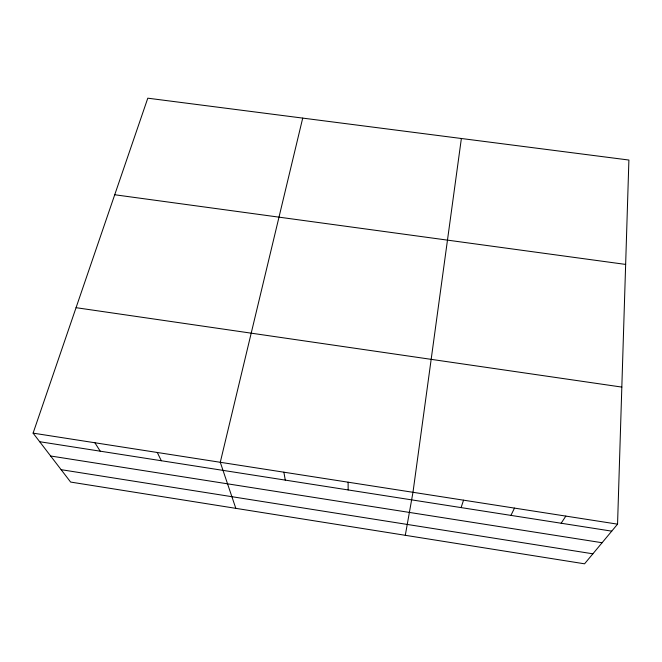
<?xml version="1.0" encoding="UTF-8"?>
<svg xmlns="http://www.w3.org/2000/svg" width="662" height="662" viewBox="0 0 662 662"><rect width="100%" height="100%" fill="white"/><g stroke="black" fill="none" stroke-linecap="round" stroke-linejoin="round"><path stroke-width="0.99" d="M617.555 524.155L628.9 160.038L147.791 98.183L33.1 433.138L70.627 482.068L584.554 563.817L617.555 524.155L33.1 433.138M461.373 138.499L412.98 492.296L405.293 535.301M302.716 118.101L220.28 462.291L235.821 508.342M461.091 507.597L463.541 500.174M510.932 515.392L514.482 508.11M561.153 523.237L565.828 516.103M114.725 194.752L625.648 264.419M76.056 307.681L621.825 387.088M39.687 441.719L611.746 531.147M50.626 455.994L602.097 542.732M61.127 469.672L592.879 553.813M94.889 442.762L100.219 451.186M157.283 452.477L161.321 460.735M283.882 472.196L285.281 480.116M348.113 482.201L348.154 489.946"/></g></svg>
